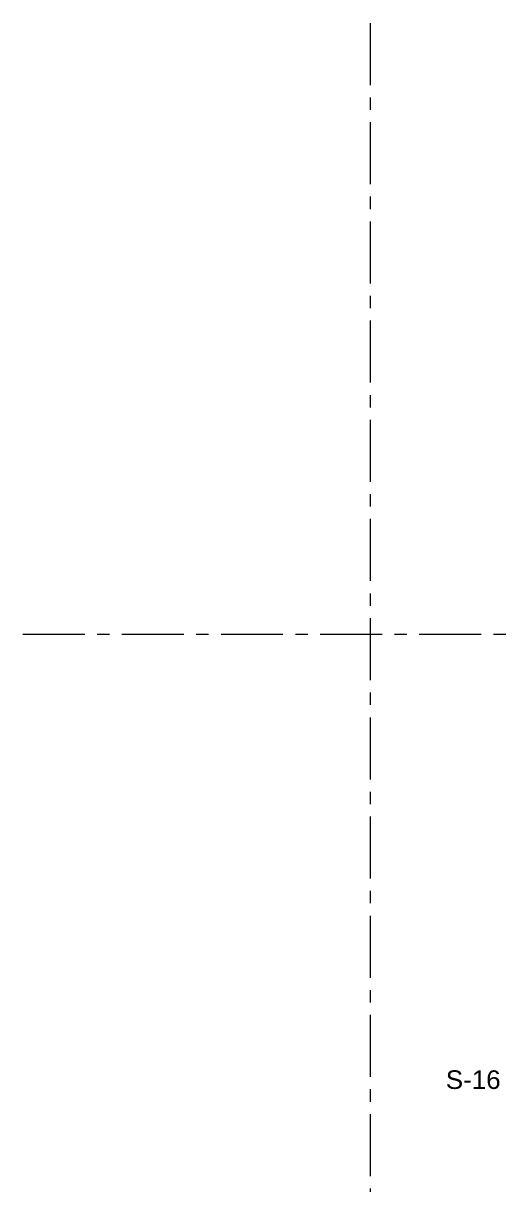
# Model space of a CAD drawing. Header units: inches. Extents: x -38 to 5698, y -33 to 92.
# Drawn here: x 18.27 to 22.19, y 19.24 to 28.61 of the extents above; entities that cross this region are included whole.
import ezdxf

# ---------------------------------------------------------------- set-up
doc = ezdxf.new("R2010")
doc.units = ezdxf.units.IN
doc.header["$MEASUREMENT"] = 0
doc.linetypes.add('Punto & Raya', pattern=[0.65, 0.5, -0.075, 0, -0.075])
doc.layers.add('08 _ STR _ EXT _ 10 Vereda Exterior', color=7, linetype='Continuous')
doc.layers.add('Marcador - Secciones', color=251, linetype='Continuous')
doc.styles.add('Estilo_Generado_3', font='arial.ttf')

msp = doc.modelspace()

# ---------------------------------------------------------------- hatches: boundary and pattern name
at = {"layer": '08 _ STR _ EXT _ 10 Vereda Exterior', "linetype": 'Continuous', "lineweight": 13}
h = msp.add_hatch(dxfattribs=at)
h.set_pattern_fill('RETÍCULA_100X100_0002', color=251, style=0, pattern_type=2)
h.set_pattern_definition([(360, (3.7574, 18.3027), (0, 2.53199), []), (90, (3.7574, 18.3027), (-3.6, 0), [])])
h.paths.add_polyline_path([(2.17, 3.6213), (4.2913, 1.5), (9.32, 1.5), (9.32, 6.5), (40.52, 6.5), (40.52, 1.5), (52.92, 1.5), (52.92, 19.0859), (51.57, 19.0859), (51.57, 7.2), (9.07, 7.2), (9.07, 7.85), (6.5201, 7.85, -0.414214), (6.2701, 8.1), (6.2701, 8.85, -0.414213), (6.5201, 9.1), (9.07, 9.1), (9.07, 12), (6.5201, 12, -0.414214), (6.2701, 12.25), (6.2701, 13, -0.414213), (6.5201, 13.25), (9.07, 13.25), (9.07, 16.15), (6.5201, 16.15, -0.414214), (6.2701, 16.4), (6.2701, 17.15, -0.414213), (6.5201, 17.4), (8.77, 17.4), (8.7706, 21.0499), (2.17, 21.0499)])

# ---------------------------------------------------------------- linework, layer by layer
at = {"layer": 'Marcador - Secciones', "color": 251, "linetype": 'Punto & Raya', "lineweight": 13}
for p, q in [((21.07, 46.2111), (21.07, 0.8878)), ((4.6666, 23.6815), (28.9526, 23.6815))]:
    msp.add_line(p, q, dxfattribs=at)

# ---------------------------------------------------------------- texts
at = {"layer": 'Marcador - Secciones', "color": 152, "lineweight": 20, "insert": (22.1235, 20.0117), "char_height": 0.15, "attachment_point": 9, "style": 'Estilo_Generado_3'}
msp.add_mtext('\\A1;{\\pqr;\\pt0;\\fArial|b0|i0|c0|p34;S-16}', dxfattribs=at)

doc.saveas('drawing.dxf')
